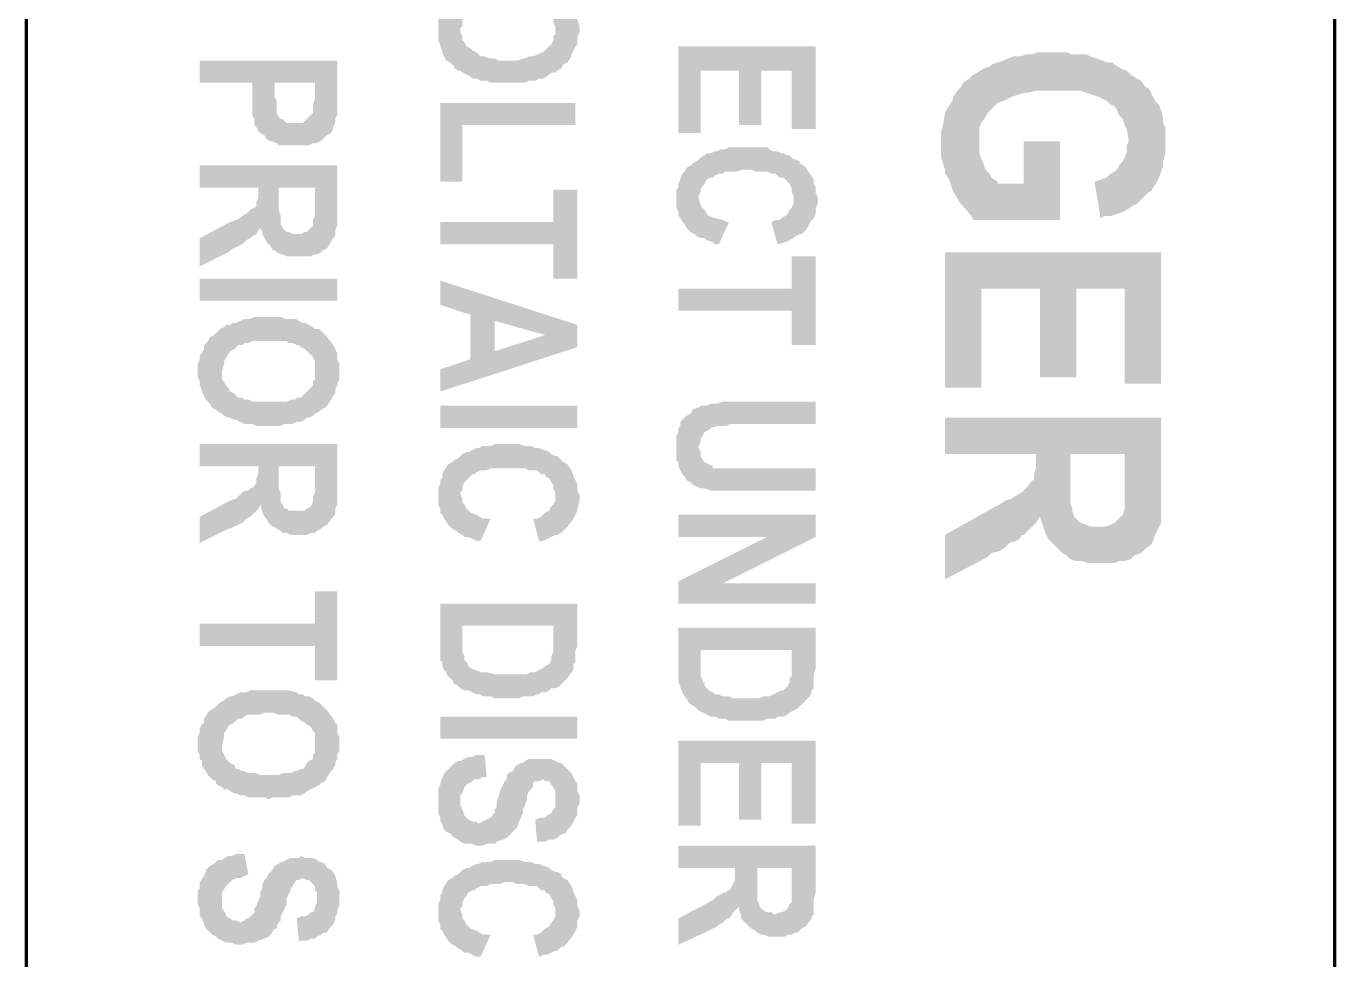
# Model space of a CAD drawing. Header units: inches. Extents: x -186 to 186, y -282 to 282.
# Drawn here: x -132.81 to -108.81, y 21.87 to 39 of the extents above; entities that cross this region are included whole.
import ezdxf

# ---------------------------------------------------------------- set-up
doc = ezdxf.new("R2010")
doc.units = ezdxf.units.IN
doc.header["$MEASUREMENT"] = 0
doc.layers.add('H', color=7, linetype='CONTINUOUS', lineweight=100)
doc.layers.add('P', color=250, linetype='CONTINUOUS', lineweight=100)

msp = doc.modelspace()

# ---------------------------------------------------------------- hatches: boundary and pattern name
at = {"layer": 'H', "linetype": 'Continuous'}
for points in [[(-122.667, 38.963), (-122.667, 39), (-122.704, 39.111), (-122.704, 39.148), (-122.704, 39.222), (-122.741, 39.296), (-122.778, 39.333), (-122.778, 39.407), (-122.815, 39.481), (-122.889, 39.556), (-122.963, 39.63), (-123, 39.667), (-123.074, 39.704), (-123.111, 39.741), (-123.185, 39.778), (-123.259, 39.815), (-123.296, 39.815), (-123.37, 39.852), (-123.407, 39.852), (-123.481, 39.889), (-123.556, 39.889), (-123.63, 39.926), (-123.667, 39.926), (-123.778, 39.926), (-123.815, 39.926), (-123.889, 39.963), (-124.074, 39.963), (-124.148, 39.926), (-124.222, 39.926), (-124.296, 39.926), (-124.37, 39.889), (-124.444, 39.889), (-124.519, 39.889), (-124.556, 39.852), (-124.63, 39.852), (-124.704, 39.815), (-124.778, 39.778), (-124.815, 39.778), (-124.852, 39.704), (-124.889, 39.667), (-124.963, 39.667), (-125, 39.63), (-125.037, 39.556), (-125.111, 39.519), (-125.111, 39.481), (-125.148, 39.407), (-125.185, 39.333), (-125.222, 39.296), (-125.222, 39.222), (-125.259, 39.148), (-125.259, 39.111), (-125.259, 38.815), (-125.259, 38.741), (-125.222, 38.667), (-125.222, 38.63), (-125.185, 38.556), (-125.185, 38.519), (-125.148, 38.444), (-125.111, 38.37), (-125.037, 38.333), (-125, 38.296), (-124.963, 38.259), (-124.963, 38.222), (-124.889, 38.185), (-124.852, 38.185), (-124.852, 38.963), (-124.815, 39), (-124.815, 39.074), (-124.815, 39.148), (-124.704, 39.259), (-124.667, 39.296), (-124.63, 39.333), (-124.593, 39.37), (-124.519, 39.407), (-124.481, 39.444), (-124.407, 39.444), (-124.37, 39.481), (-124.296, 39.481), (-124.222, 39.519), (-124.148, 39.519), (-124.037, 39.519), (-123.889, 39.519), (-123.815, 39.519), (-123.741, 39.519), (-123.667, 39.481), (-123.593, 39.481), (-123.519, 39.444), (-123.481, 39.444), (-123.407, 39.407), (-123.37, 39.37), (-123.333, 39.37), (-123.333, 39.333), (-123.259, 39.296), (-123.222, 39.259), (-123.185, 39.185), (-123.148, 39.148), (-123.148, 39.074), (-123.111, 39), (-123.111, 38.963), (-123.074, 38.185), (-123, 38.222), (-122.963, 38.296), (-122.889, 38.333), (-122.815, 38.444), (-122.815, 38.481), (-122.778, 38.556), (-122.741, 38.63), (-122.704, 38.667), (-122.704, 38.741), (-122.704, 38.815), (-122.667, 38.889)], [(-123.074, 38.185), (-123.111, 38.963), (-123.111, 38.852), (-123.148, 38.815), (-123.148, 38.741), (-123.185, 38.667), (-123.222, 38.63), (-123.259, 38.593), (-123.333, 38.519), (-123.37, 38.519), (-123.407, 38.481), (-123.444, 38.481), (-123.519, 38.444), (-123.593, 38.444), (-123.667, 38.407), (-123.704, 38.407), (-123.815, 38.37), (-123.889, 38.37), (-123.963, 38.37), (-124.037, 38.37), (-124.148, 38.37), (-124.222, 38.407), (-124.296, 38.407), (-124.333, 38.407), (-124.407, 38.444), (-124.481, 38.444), (-124.519, 38.481), (-124.556, 38.519), (-124.63, 38.556), (-124.667, 38.593), (-124.741, 38.63), (-124.778, 38.704), (-124.815, 38.741), (-124.815, 38.815), (-124.852, 38.889), (-124.852, 38.963), (-124.852, 38.185), (-124.815, 38.148), (-124.741, 38.111), (-124.667, 38.074), (-124.63, 38.037), (-124.556, 38.037), (-124.481, 38), (-124.444, 38), (-124.37, 38), (-124.296, 37.963), (-124.222, 37.963), (-124.037, 37.963), (-123.963, 37.963), (-123.889, 37.963), (-123.741, 37.963), (-123.667, 37.963), (-123.593, 38), (-123.519, 38), (-123.481, 38), (-123.407, 38.037), (-123.333, 38.037), (-123.222, 38.111), (-123.185, 38.148), (-123.111, 38.148)], [(-118.333, 37.111), (-118.333, 38.63), (-120.852, 38.63), (-120.852, 37.037), (-120.444, 37.037), (-120.444, 38.185), (-119.741, 38.185), (-119.741, 37.185), (-119.333, 37.185), (-119.333, 38.185), (-118.778, 38.185), (-118.778, 37.111)], [(-112.556, 38.111), (-112.63, 38.185), (-112.741, 38.222), (-112.852, 38.296), (-112.889, 38.333), (-113, 38.333), (-113.074, 38.37), (-113.185, 38.407), (-113.296, 38.444), (-113.37, 38.481), (-113.519, 38.481), (-113.63, 38.481), (-113.741, 38.519), (-114.259, 38.519), (-114.37, 38.481), (-114.481, 38.481), (-114.593, 38.444), (-114.704, 38.444), (-114.815, 38.407), (-114.889, 38.37), (-115, 38.333), (-115.111, 38.296), (-115.148, 38.259), (-115.259, 38.222), (-115.37, 38.148), (-115.333, 36.889), (-115.333, 37.037), (-115.333, 37.148), (-115.296, 37.222), (-115.222, 37.333), (-115.185, 37.407), (-115.111, 37.481), (-115.037, 37.556), (-115, 37.593), (-114.889, 37.63), (-114.815, 37.667), (-114.741, 37.704), (-114.63, 37.741), (-114.519, 37.778), (-114.444, 37.778), (-114.296, 37.815), (-114.185, 37.815), (-113.704, 37.815), (-113.481, 37.815), (-113.37, 37.778), (-113.259, 37.741), (-113.148, 37.704), (-113.074, 37.667), (-113, 37.63), (-112.926, 37.556), (-112.889, 37.556), (-112.815, 37.481), (-112.778, 37.37), (-112.704, 37.296), (-112.667, 37.185), (-112.63, 37.111), (-112.593, 36.889)], [(-127.111, 37.704), (-127.111, 38.37), (-129.63, 38.37), (-129.63, 37.963), (-128.667, 37.963), (-128.667, 37.444), (-128.667, 37.37), (-128.63, 37.296), (-128.63, 37.222), (-128.63, 37.185), (-128.593, 37.148), (-128.556, 37.074), (-128.519, 37.037), (-128.444, 37), (-128.407, 36.926), (-128.333, 36.889), (-128.296, 36.889), (-128.259, 37.963), (-127.519, 37.963), (-127.519, 37.741), (-127.519, 36.852), (-127.407, 36.889), (-127.333, 36.963), (-127.296, 37), (-127.222, 37.037), (-127.185, 37.111), (-127.185, 37.148), (-127.148, 37.222), (-127.148, 37.259), (-127.148, 37.296), (-127.111, 37.37), (-127.111, 37.593)], [(-127.519, 36.852), (-127.519, 37.741), (-127.519, 37.667), (-127.556, 37.556), (-127.556, 37.519), (-127.556, 37.444), (-127.556, 37.407), (-127.593, 37.37), (-127.63, 37.333), (-127.667, 37.296), (-127.704, 37.259), (-127.741, 37.222), (-127.815, 37.222), (-127.963, 37.222), (-128.037, 37.222), (-128.111, 37.296), (-128.148, 37.296), (-128.185, 37.333), (-128.222, 37.407), (-128.222, 37.444), (-128.222, 37.481), (-128.222, 37.556), (-128.222, 37.63), (-128.259, 37.704), (-128.259, 37.963), (-128.296, 36.889), (-128.222, 36.852), (-128.185, 36.815), (-128.111, 36.815), (-128.037, 36.815), (-127.704, 36.815), (-127.63, 36.815), (-127.556, 36.852)], [(-113.852, 35.444), (-113.852, 36.889), (-114.519, 36.889), (-114.519, 36.111), (-115, 36.111), (-115, 36.148), (-115.111, 36.222), (-115.148, 36.296), (-115.222, 36.37), (-115.259, 36.481), (-115.296, 36.556), (-115.333, 36.667), (-115.333, 36.778), (-115.333, 36.889), (-115.37, 38.148), (-115.444, 38.111), (-115.519, 38.037), (-115.63, 37.963), (-115.667, 37.889), (-115.741, 37.815), (-115.815, 37.704), (-115.815, 37.667), (-115.852, 37.593), (-115.926, 37.481), (-115.963, 37.407), (-116, 37.185), (-116.037, 37.074), (-116.037, 36.963), (-116.037, 36.704), (-116.037, 36.593), (-116, 36.481), (-115.963, 36.37), (-115.963, 36.296), (-115.889, 36.185), (-115.852, 36.074), (-115.815, 35.963), (-115.741, 35.852), (-115.704, 35.778), (-115.481, 35.519), (-115.444, 35.444)], [(-111.926, 36.889), (-111.926, 37), (-111.926, 37.148), (-111.963, 37.222), (-111.963, 37.333), (-112, 37.444), (-112.037, 37.556), (-112.111, 37.63), (-112.148, 37.704), (-112.185, 37.778), (-112.222, 37.852), (-112.296, 37.889), (-112.37, 38), (-112.444, 38.037), (-112.556, 38.111), (-112.593, 36.889), (-112.63, 36.815), (-112.63, 36.704), (-112.667, 36.593), (-112.704, 36.519), (-112.778, 36.444), (-112.778, 36.407), (-112.852, 36.333), (-112.926, 36.296), (-113, 36.222), (-113.111, 36.185), (-113.222, 36.148), (-113.111, 35.481), (-113.037, 35.519), (-112.926, 35.519), (-112.815, 35.556), (-112.704, 35.593), (-112.63, 35.63), (-112.519, 35.704), (-112.444, 35.741), (-112.37, 35.815), (-112.296, 35.889), (-112.222, 35.963), (-112.185, 35.963), (-112.148, 36.037), (-112.074, 36.148), (-112.037, 36.222), (-112, 36.333), (-111.963, 36.444), (-111.963, 36.519), (-111.926, 36.667), (-111.926, 36.778)], [(-122.741, 37.185), (-122.741, 37.593), (-125.222, 37.593), (-125.222, 36.148), (-124.815, 36.148), (-124.815, 37.185)], [(-118.704, 36.556), (-118.741, 36.556), (-118.815, 36.63), (-118.852, 36.63), (-118.926, 36.667), (-118.963, 36.667), (-119.037, 36.704), (-119.111, 36.704), (-119.185, 36.741), (-119.222, 36.778), (-119.296, 36.778), (-119.37, 36.778), (-119.481, 36.778), (-119.556, 36.778), (-119.704, 36.778), (-119.778, 36.778), (-119.852, 36.778), (-119.926, 36.778), (-120, 36.741), (-120.074, 36.741), (-120.148, 36.704), (-120.185, 36.704), (-120.259, 36.667), (-120.333, 36.667), (-120.37, 36.63), (-120.444, 36.593), (-120.481, 36.556), (-120.481, 35.852), (-120.481, 35.889), (-120.444, 35.963), (-120.444, 36), (-120.407, 36.074), (-120.37, 36.111), (-120.333, 36.185), (-120.259, 36.222), (-120.222, 36.222), (-120.185, 36.259), (-120.111, 36.296), (-120.037, 36.296), (-120, 36.333), (-119.926, 36.333), (-119.852, 36.333), (-119.778, 36.333), (-119.667, 36.37), (-119.519, 36.37), (-119.444, 36.333), (-119.333, 36.333), (-119.296, 36.333), (-119.222, 36.333), (-119.148, 36.296), (-119.074, 36.296), (-119.037, 36.259), (-119, 36.222), (-118.926, 36.222), (-118.889, 36.185), (-118.852, 36.148), (-118.815, 36.111), (-118.778, 36.037), (-118.778, 35.963), (-118.741, 35.889), (-118.741, 35.852)], [(-119.926, 35.407), (-119.963, 35.407), (-120.037, 35.444), (-120.185, 35.481), (-120.296, 35.519), (-120.333, 35.556), (-120.37, 35.63), (-120.407, 35.667), (-120.444, 35.704), (-120.481, 35.852), (-120.481, 36.556), (-120.519, 36.519), (-120.593, 36.481), (-120.63, 36.444), (-120.704, 36.407), (-120.741, 36.333), (-120.778, 36.296), (-120.815, 36.222), (-120.815, 36.185), (-120.852, 36.111), (-120.852, 36.037), (-120.889, 36), (-120.889, 35.926), (-120.889, 35.741), (-120.889, 35.667), (-120.852, 35.593), (-120.852, 35.519), (-120.815, 35.481), (-120.778, 35.407), (-120.741, 35.37), (-120.704, 35.296), (-120.667, 35.259), (-120.63, 35.222), (-120.556, 35.185), (-120.519, 35.148), (-120.444, 35.111), (-120.37, 35.111), (-120.333, 35.074), (-120.222, 35.037), (-120.185, 35), (-120.111, 35)], [(-118.296, 35.815), (-118.296, 35.852), (-118.333, 35.926), (-118.333, 36), (-118.333, 36.037), (-118.37, 36.111), (-118.37, 36.185), (-118.444, 36.296), (-118.519, 36.407), (-118.556, 36.444), (-118.63, 36.481), (-118.63, 36.519), (-118.704, 36.556), (-118.741, 35.852), (-118.741, 35.741), (-118.778, 35.667), (-118.815, 35.63), (-118.852, 35.556), (-118.889, 35.519), (-118.963, 35.481), (-119, 35.444), (-119.074, 35.444), (-119.148, 35.407), (-119.037, 35), (-118.889, 35.037), (-118.815, 35.074), (-118.741, 35.111), (-118.704, 35.148), (-118.63, 35.185), (-118.593, 35.185), (-118.556, 35.222), (-118.519, 35.259), (-118.407, 35.444), (-118.37, 35.481), (-118.333, 35.556), (-118.333, 35.63), (-118.333, 35.667), (-118.296, 35.741)], [(-127.111, 35.556), (-127.111, 36.444), (-129.63, 36.444), (-129.63, 36.037), (-128.556, 36.037), (-128.556, 35.963), (-128.556, 35.259), (-128.519, 35.296), (-128.481, 35.222), (-128.481, 35.185), (-128.444, 35.111), (-128.407, 35.037), (-128.37, 35), (-128.333, 34.963), (-128.296, 34.889), (-128.259, 34.889), (-128.222, 34.852), (-128.185, 36.037), (-127.519, 36.037), (-127.519, 34.815), (-127.481, 34.815), (-127.407, 34.852), (-127.37, 34.889), (-127.296, 34.926), (-127.185, 35.111), (-127.148, 35.148), (-127.148, 35.185), (-127.148, 35.259), (-127.111, 35.333), (-127.111, 35.481)], [(-127.519, 34.815), (-127.519, 35.704), (-127.519, 35.519), (-127.556, 35.444), (-127.556, 35.407), (-127.556, 35.37), (-127.556, 35.333), (-127.593, 35.296), (-127.667, 35.222), (-127.704, 35.222), (-127.778, 35.185), (-127.852, 35.185), (-127.926, 35.185), (-128, 35.222), (-128.037, 35.222), (-128.074, 35.259), (-128.111, 35.296), (-128.148, 35.37), (-128.148, 35.407), (-128.148, 35.519), (-128.185, 35.63), (-128.185, 36.037), (-128.222, 34.852), (-128.148, 34.815), (-128.111, 34.815), (-128.037, 34.778), (-127.963, 34.778), (-127.667, 34.778), (-127.593, 34.778)], [(-128.556, 35.259), (-128.556, 35.963), (-128.556, 35.852), (-128.593, 35.778), (-128.593, 35.741), (-128.593, 35.704), (-128.63, 35.667), (-128.704, 35.63), (-128.741, 35.593), (-128.778, 35.556), (-128.852, 35.519), (-128.889, 35.481), (-128.963, 35.444), (-129.074, 35.407), (-129.63, 35.111), (-129.63, 34.593), (-129.111, 34.852), (-129.074, 34.889), (-129, 34.926), (-128.926, 34.963), (-128.852, 35), (-128.815, 35.037), (-128.778, 35.074), (-128.704, 35.111), (-128.667, 35.148), (-128.593, 35.185)], [(-122.704, 34.37), (-122.704, 36), (-123.148, 36), (-123.148, 35.407), (-125.222, 35.407), (-125.222, 35), (-123.148, 35), (-123.148, 34.37)], [(-112, 32.444), (-112, 34.852), (-115.963, 34.852), (-115.963, 32.37), (-115.296, 32.37), (-115.296, 34.185), (-114.222, 34.185), (-114.222, 32.556), (-113.556, 32.556), (-113.556, 34.185), (-112.667, 34.185), (-112.667, 32.444)], [(-118.333, 33.148), (-118.333, 34.778), (-118.778, 34.778), (-118.778, 34.185), (-120.852, 34.185), (-120.852, 33.778), (-118.778, 33.778), (-118.778, 33.148)], [(-129.63, 33.963), (-127.111, 33.963), (-127.111, 34.37), (-129.63, 34.37)], [(-122.704, 33.111), (-122.704, 33.519), (-125.222, 34.333), (-125.222, 33.889), (-124.667, 33.704), (-124.667, 32.889), (-124.222, 33.593), (-123.296, 33.333)], [(-127.074, 32.667), (-127.074, 32.741), (-127.074, 32.815), (-127.111, 32.889), (-127.111, 32.963), (-127.111, 33), (-127.148, 33.074), (-127.185, 33.148), (-127.296, 33.296), (-127.333, 33.333), (-127.37, 33.37), (-127.444, 33.444), (-127.519, 33.444), (-127.556, 33.481), (-127.63, 33.519), (-127.704, 33.556), (-127.741, 33.556), (-127.815, 33.593), (-127.852, 33.63), (-127.926, 33.63), (-128, 33.63), (-128.074, 33.63), (-128.148, 33.667), (-128.222, 33.667), (-128.296, 33.667), (-128.481, 33.667), (-128.556, 33.667), (-128.63, 33.667), (-128.704, 33.63), (-128.778, 33.63), (-128.815, 33.63), (-128.889, 33.593), (-128.963, 33.556), (-129.037, 33.556), (-129.074, 33.519), (-129.148, 33.519), (-129.185, 33.481), (-129.259, 33.444), (-129.296, 33.407), (-129.333, 33.37), (-129.37, 33.333), (-129.444, 33.296), (-129.481, 33.222), (-129.519, 33.185), (-129.556, 33.148), (-129.556, 33.074), (-129.593, 33), (-129.63, 32.963), (-129.63, 32.889), (-129.667, 32.815), (-129.667, 32.556), (-129.63, 32.481), (-129.63, 32.407), (-129.593, 32.333), (-129.593, 32.296), (-129.556, 32.222), (-129.519, 32.148), (-129.481, 32.111), (-129.444, 32.074), (-129.407, 32), (-129.333, 31.963), (-129.296, 31.926), (-129.222, 31.889), (-129.222, 32.667), (-129.185, 32.815), (-129.185, 32.852), (-129.074, 33.037), (-129, 33.074), (-128.963, 33.111), (-128.926, 33.148), (-128.852, 33.148), (-128.815, 33.185), (-128.741, 33.185), (-128.667, 33.222), (-128.593, 33.222), (-128.519, 33.222), (-128.444, 33.222), (-128.296, 33.222), (-128.185, 33.222), (-128.111, 33.222), (-128.037, 33.222), (-128, 33.185), (-127.926, 33.185), (-127.852, 33.148), (-127.815, 33.148), (-127.778, 33.111), (-127.704, 33.074), (-127.667, 33.037), (-127.593, 32.963), (-127.556, 32.926), (-127.519, 32.852), (-127.519, 32.815), (-127.519, 32.741), (-127.519, 32.667), (-127.444, 31.926), (-127.407, 31.963), (-127.333, 32), (-127.296, 32.037), (-127.222, 32.148), (-127.185, 32.222), (-127.148, 32.259), (-127.148, 32.333), (-127.111, 32.407), (-127.111, 32.444), (-127.074, 32.519), (-127.074, 32.593)], [(-122.704, 33.111), (-123.296, 33.333), (-124.222, 33.037), (-124.222, 33.593), (-124.667, 32.889), (-125.222, 32.704), (-125.222, 32.296)], [(-127.444, 31.926), (-127.519, 32.667), (-127.519, 32.593), (-127.519, 32.519), (-127.556, 32.481), (-127.556, 32.407), (-127.63, 32.333), (-127.667, 32.296), (-127.704, 32.259), (-127.741, 32.222), (-127.778, 32.185), (-127.852, 32.185), (-127.889, 32.148), (-127.963, 32.148), (-128.037, 32.111), (-128.111, 32.111), (-128.185, 32.111), (-128.259, 32.111), (-128.333, 32.111), (-128.444, 32.111), (-128.519, 32.111), (-128.593, 32.111), (-128.667, 32.111), (-128.741, 32.148), (-128.815, 32.148), (-128.852, 32.185), (-128.926, 32.185), (-128.963, 32.222), (-129, 32.259), (-129.074, 32.296), (-129.111, 32.37), (-129.148, 32.407), (-129.185, 32.481), (-129.222, 32.519), (-129.222, 32.593), (-129.222, 32.667), (-129.222, 31.889), (-129.185, 31.852), (-129.111, 31.815), (-129.074, 31.815), (-129, 31.778), (-128.963, 31.778), (-128.889, 31.741), (-128.815, 31.704), (-128.741, 31.704), (-128.667, 31.704), (-128.593, 31.667), (-128.444, 31.667), (-128.37, 31.667), (-128.296, 31.667), (-128.148, 31.667), (-128.074, 31.704), (-128, 31.704), (-127.926, 31.704), (-127.852, 31.741), (-127.778, 31.741), (-127.704, 31.778), (-127.667, 31.815), (-127.63, 31.815), (-127.556, 31.852), (-127.519, 31.889)], [(-125.222, 31.63), (-122.704, 31.63), (-122.704, 32.037), (-125.222, 32.037)], [(-118.333, 30.481), (-118.333, 30.889), (-120, 30.889), (-120.074, 30.889), (-120.148, 30.889), (-120.185, 30.889), (-120.222, 30.889), (-120.222, 30.926), (-120.296, 30.963), (-120.37, 31), (-120.407, 31.037), (-120.444, 31.111), (-120.444, 31.185), (-120.481, 31.259), (-120.481, 32), (-120.519, 32), (-120.593, 31.963), (-120.63, 31.889), (-120.704, 31.852), (-120.741, 31.815), (-120.778, 31.778), (-120.815, 31.741), (-120.815, 31.667), (-120.852, 31.63), (-120.852, 31.556), (-120.889, 31.481), (-120.889, 31.407), (-120.889, 31.148), (-120.889, 31.037), (-120.852, 31), (-120.852, 30.926), (-120.815, 30.852), (-120.778, 30.778), (-120.741, 30.741), (-120.704, 30.667), (-120.63, 30.63), (-120.593, 30.593), (-120.519, 30.556), (-120.444, 30.519), (-120.37, 30.519), (-120.259, 30.481), (-120.222, 30.481), (-120.148, 30.481), (-120, 30.481), (-119.926, 30.481), (-119.667, 30.481)], [(-118.333, 31.704), (-118.333, 32.111), (-119.815, 32.111), (-119.889, 32.111), (-120.037, 32.111), (-120.148, 32.074), (-120.185, 32.074), (-120.259, 32.074), (-120.333, 32.037), (-120.37, 32.037), (-120.407, 32.037), (-120.444, 32.037), (-120.481, 32), (-120.481, 31.259), (-120.481, 31.296), (-120.444, 31.37), (-120.444, 31.444), (-120.407, 31.481), (-120.37, 31.556), (-120.296, 31.593), (-120.259, 31.63), (-120.111, 31.667), (-119.963, 31.667), (-119.889, 31.704), (-119.704, 31.704)], [(-112, 30.444), (-112, 31.815), (-115.963, 31.815), (-115.963, 31.148), (-114.296, 31.148), (-114.296, 31), (-114.296, 29.889), (-114.222, 30), (-114.148, 29.778), (-114.111, 29.667), (-114.074, 29.593), (-114, 29.519), (-113.926, 29.444), (-113.852, 29.37), (-113.815, 29.333), (-113.741, 29.296), (-113.667, 31.148), (-112.667, 31.148), (-112.667, 29.185), (-112.556, 29.222), (-112.481, 29.296), (-112.37, 29.333), (-112.296, 29.407), (-112.185, 29.481), (-112.148, 29.556), (-112.111, 29.667), (-112.037, 29.815), (-112, 29.889), (-112, 30), (-112, 30.148), (-112, 30.296)], [(-127.111, 30.481), (-127.111, 31.333), (-129.63, 31.333), (-129.63, 30.926), (-128.556, 30.926), (-128.556, 30.852), (-128.556, 30.148), (-128.519, 30.222), (-128.481, 30.074), (-128.444, 30), (-128.407, 29.963), (-128.37, 29.889), (-128.333, 29.852), (-128.296, 29.815), (-128.259, 29.815), (-128.222, 29.778), (-128.185, 30.926), (-127.519, 30.926), (-127.519, 29.704), (-127.481, 29.741), (-127.407, 29.778), (-127.37, 29.815), (-127.296, 29.852), (-127.185, 30), (-127.148, 30.037), (-127.148, 30.111), (-127.148, 30.148), (-127.111, 30.222), (-127.111, 30.37)], [(-123.074, 31.111), (-123.111, 31.111), (-123.185, 31.148), (-123.222, 31.185), (-123.296, 31.222), (-123.333, 31.222), (-123.407, 31.259), (-123.481, 31.259), (-123.556, 31.296), (-123.63, 31.296), (-123.667, 31.296), (-123.778, 31.333), (-123.852, 31.333), (-123.926, 31.333), (-124.074, 31.333), (-124.148, 31.333), (-124.222, 31.333), (-124.296, 31.296), (-124.37, 31.296), (-124.444, 31.296), (-124.519, 31.259), (-124.556, 31.259), (-124.63, 31.222), (-124.704, 31.185), (-124.741, 31.185), (-124.815, 31.148), (-124.852, 31.111), (-124.852, 30.407), (-124.852, 30.444), (-124.815, 30.481), (-124.815, 30.556), (-124.778, 30.63), (-124.741, 30.667), (-124.704, 30.704), (-124.63, 30.778), (-124.593, 30.778), (-124.556, 30.815), (-124.481, 30.852), (-124.444, 30.852), (-124.37, 30.852), (-124.296, 30.889), (-124.222, 30.889), (-124.148, 30.889), (-124.037, 30.889), (-123.889, 30.889), (-123.815, 30.889), (-123.704, 30.889), (-123.667, 30.889), (-123.593, 30.852), (-123.519, 30.852), (-123.444, 30.852), (-123.407, 30.815), (-123.37, 30.778), (-123.296, 30.778), (-123.296, 30.741), (-123.222, 30.704), (-123.185, 30.63), (-123.148, 30.593), (-123.148, 30.519), (-123.111, 30.444), (-123.111, 30.37)], [(-124.296, 29.963), (-124.333, 29.963), (-124.444, 29.963), (-124.556, 30.037), (-124.667, 30.074), (-124.704, 30.111), (-124.741, 30.148), (-124.778, 30.222), (-124.815, 30.259), (-124.815, 30.333), (-124.852, 30.407), (-124.852, 31.111), (-124.889, 31.074), (-124.963, 31.037), (-125, 31), (-125.074, 30.963), (-125.148, 30.852), (-125.185, 30.778), (-125.185, 30.704), (-125.222, 30.667), (-125.222, 30.593), (-125.259, 30.519), (-125.259, 30.481), (-125.259, 30.296), (-125.259, 30.222), (-125.222, 30.148), (-125.222, 30.074), (-125.185, 30.037), (-125.148, 29.963), (-125.074, 29.852), (-125.037, 29.815), (-125, 29.778), (-124.926, 29.741), (-124.889, 29.704), (-124.815, 29.667), (-124.778, 29.63), (-124.704, 29.63), (-124.63, 29.593), (-124.556, 29.556), (-124.481, 29.556)], [(-122.667, 30.37), (-122.667, 30.407), (-122.704, 30.481), (-122.704, 30.519), (-122.704, 30.593), (-122.741, 30.667), (-122.778, 30.741), (-122.815, 30.852), (-122.889, 30.963), (-122.963, 31), (-123, 31.037), (-123.074, 31.111), (-123.111, 30.37), (-123.111, 30.296), (-123.148, 30.222), (-123.185, 30.185), (-123.222, 30.111), (-123.296, 30.074), (-123.333, 30.037), (-123.37, 30), (-123.444, 29.963), (-123.519, 29.963), (-123.407, 29.556), (-123.333, 29.556), (-123.259, 29.593), (-123.185, 29.63), (-123.111, 29.667), (-123.074, 29.667), (-123, 29.704), (-122.963, 29.741), (-122.926, 29.778), (-122.889, 29.815), (-122.778, 29.963), (-122.741, 30.037), (-122.704, 30.111), (-122.704, 30.148), (-122.667, 30.296)], [(-114.296, 29.889), (-114.296, 31), (-114.296, 30.889), (-114.333, 30.778), (-114.333, 30.667), (-114.37, 30.667), (-114.444, 30.556), (-114.519, 30.481), (-114.556, 30.444), (-114.63, 30.407), (-114.741, 30.333), (-114.852, 30.296), (-114.963, 30.222), (-115.111, 30.148), (-115.963, 29.667), (-115.963, 28.852), (-115.185, 29.259), (-115.111, 29.333), (-114.963, 29.37), (-114.852, 29.444), (-114.778, 29.519), (-114.667, 29.556), (-114.593, 29.593), (-114.556, 29.667), (-114.519, 29.667), (-114.444, 29.741), (-114.37, 29.815)], [(-112.667, 29.185), (-112.667, 30.63), (-112.667, 30.481), (-112.667, 30.333), (-112.667, 30.222), (-112.667, 30.148), (-112.704, 30.037), (-112.778, 29.963), (-112.852, 29.889), (-112.926, 29.852), (-113.037, 29.815), (-113.148, 29.815), (-113.296, 29.815), (-113.37, 29.852), (-113.481, 29.889), (-113.519, 29.926), (-113.593, 30), (-113.63, 30.111), (-113.63, 30.148), (-113.667, 30.259), (-113.667, 30.37), (-113.667, 31.148), (-113.741, 29.296), (-113.667, 29.222), (-113.556, 29.185), (-113.444, 29.185), (-113.333, 29.148), (-113.222, 29.148), (-113.111, 29.148), (-113, 29.148), (-112.852, 29.148), (-112.778, 29.185)], [(-128.556, 30.148), (-128.556, 30.852), (-128.556, 30.778), (-128.593, 30.704), (-128.593, 30.63), (-128.63, 30.556), (-128.704, 30.519), (-128.741, 30.481), (-128.778, 30.481), (-128.852, 30.444), (-128.889, 30.407), (-128.963, 30.333), (-129.074, 30.296), (-129.63, 30), (-129.63, 29.519), (-129.111, 29.778), (-129.074, 29.778), (-129, 29.815), (-128.852, 29.889), (-128.815, 29.926), (-128.778, 29.963), (-128.704, 30), (-128.667, 30.037), (-128.593, 30.111)], [(-127.519, 29.704), (-127.519, 30.63), (-127.519, 30.444), (-127.556, 30.37), (-127.556, 30.296), (-127.556, 30.259), (-127.593, 30.185), (-127.667, 30.148), (-127.704, 30.111), (-127.778, 30.111), (-127.852, 30.111), (-127.926, 30.111), (-128, 30.111), (-128.037, 30.148), (-128.074, 30.148), (-128.111, 30.222), (-128.148, 30.259), (-128.148, 30.296), (-128.148, 30.333), (-128.148, 30.444), (-128.185, 30.519), (-128.185, 30.926), (-128.222, 29.778), (-128.148, 29.741), (-128.111, 29.704), (-128.037, 29.704), (-127.963, 29.667), (-127.667, 29.667), (-127.593, 29.704)], [(-118.333, 29.63), (-118.333, 30.037), (-120.852, 30.037), (-120.852, 29.63), (-119.222, 29.63)], [(-118.333, 29.63), (-119.222, 29.63), (-120.852, 28.815), (-120.037, 28.778)], [(-118.333, 28.407), (-118.333, 28.778), (-120.037, 28.778), (-120.852, 28.815), (-120.852, 28.407)], [(-127.111, 27), (-127.111, 28.63), (-127.519, 28.63), (-127.519, 28.037), (-129.63, 28.037), (-129.63, 27.63), (-127.519, 27.63), (-127.519, 27)], [(-122.704, 27.63), (-122.704, 28.407), (-125.222, 28.407), (-125.222, 27.519), (-125.222, 27.444), (-125.222, 27.37), (-125.185, 27.333), (-125.185, 27.259), (-125.148, 27.185), (-125.111, 27.148), (-125.111, 27.111), (-125.037, 27.037), (-125, 27), (-124.963, 26.926), (-124.926, 26.926), (-124.889, 26.889), (-124.852, 26.852), (-124.815, 28), (-123.148, 28), (-123.148, 27.778), (-123.111, 26.852), (-123.037, 26.889), (-123, 26.926), (-122.889, 27.037), (-122.815, 27.148), (-122.778, 27.185), (-122.778, 27.222), (-122.778, 27.296), (-122.741, 27.333), (-122.741, 27.407), (-122.741, 27.481), (-122.741, 27.556)], [(-123.111, 26.852), (-123.148, 27.778), (-123.148, 27.63), (-123.148, 27.556), (-123.148, 27.519), (-123.185, 27.444), (-123.185, 27.37), (-123.222, 27.296), (-123.296, 27.259), (-123.333, 27.222), (-123.407, 27.185), (-123.481, 27.148), (-123.556, 27.148), (-123.63, 27.111), (-123.667, 27.111), (-123.741, 27.111), (-124.222, 27.111), (-124.37, 27.148), (-124.407, 27.148), (-124.481, 27.148), (-124.556, 27.185), (-124.593, 27.185), (-124.667, 27.222), (-124.704, 27.259), (-124.741, 27.333), (-124.778, 27.37), (-124.778, 27.444), (-124.815, 27.519), (-124.815, 28), (-124.852, 26.852), (-124.778, 26.815), (-124.704, 26.815), (-124.63, 26.778), (-124.556, 26.741), (-124.481, 26.741), (-124.444, 26.704), (-124.37, 26.704), (-124.296, 26.704), (-124.222, 26.667), (-123.778, 26.667), (-123.704, 26.704), (-123.667, 26.704), (-123.593, 26.704), (-123.519, 26.704), (-123.444, 26.741), (-123.407, 26.741), (-123.37, 26.778), (-123.296, 26.778), (-123.222, 26.815), (-123.185, 26.852)], [(-118.333, 27.222), (-118.333, 27.963), (-120.852, 27.963), (-120.852, 27.111), (-120.852, 27.037), (-120.852, 26.963), (-120.815, 26.889), (-120.815, 26.852), (-120.778, 26.778), (-120.741, 26.704), (-120.704, 26.667), (-120.667, 26.593), (-120.63, 26.556), (-120.556, 26.519), (-120.519, 26.481), (-120.481, 26.444), (-120.444, 27.556), (-118.778, 27.556), (-118.778, 27.37), (-118.741, 26.444), (-118.667, 26.481), (-118.63, 26.519), (-118.519, 26.63), (-118.444, 26.704), (-118.407, 26.778), (-118.407, 26.815), (-118.37, 26.852), (-118.37, 26.889), (-118.37, 26.963), (-118.37, 27.037), (-118.37, 27.111)], [(-118.741, 26.444), (-118.778, 27.37), (-118.778, 27.185), (-118.778, 27.148), (-118.778, 27.074), (-118.815, 27.037), (-118.815, 27), (-118.815, 26.963), (-118.852, 26.889), (-118.926, 26.815), (-118.963, 26.815), (-119.037, 26.778), (-119.111, 26.741), (-119.185, 26.704), (-119.222, 26.704), (-119.296, 26.704), (-119.37, 26.667), (-119.852, 26.667), (-119.926, 26.704), (-120, 26.704), (-120.037, 26.704), (-120.111, 26.741), (-120.185, 26.741), (-120.222, 26.778), (-120.296, 26.815), (-120.333, 26.852), (-120.37, 26.889), (-120.37, 26.963), (-120.407, 26.963), (-120.407, 27), (-120.444, 27.074), (-120.444, 27.556), (-120.481, 26.444), (-120.407, 26.407), (-120.333, 26.37), (-120.259, 26.333), (-120.185, 26.333), (-120.111, 26.296), (-120.037, 26.296), (-120, 26.296), (-119.926, 26.259), (-119.852, 26.259), (-119.407, 26.259), (-119.333, 26.259), (-119.296, 26.259), (-119.222, 26.296), (-119.148, 26.296), (-119.074, 26.296), (-119.037, 26.333), (-119, 26.333), (-118.926, 26.333), (-118.852, 26.37), (-118.815, 26.407)], [(-127.074, 25.815), (-127.074, 25.889), (-127.074, 25.963), (-127.111, 26.037), (-127.111, 26.111), (-127.111, 26.185), (-127.148, 26.222), (-127.185, 26.296), (-127.296, 26.444), (-127.333, 26.481), (-127.37, 26.519), (-127.444, 26.593), (-127.519, 26.63), (-127.556, 26.667), (-127.63, 26.704), (-127.704, 26.704), (-127.741, 26.741), (-127.815, 26.741), (-127.852, 26.778), (-128, 26.815), (-128.074, 26.815), (-128.148, 26.815), (-128.222, 26.815), (-128.296, 26.815), (-128.481, 26.815), (-128.556, 26.815), (-128.63, 26.815), (-128.704, 26.815), (-128.778, 26.778), (-128.815, 26.778), (-128.889, 26.778), (-128.963, 26.741), (-129.037, 26.704), (-129.074, 26.704), (-129.148, 26.667), (-129.185, 26.63), (-129.259, 26.593), (-129.296, 26.556), (-129.333, 26.519), (-129.37, 26.481), (-129.444, 26.444), (-129.481, 26.407), (-129.519, 26.333), (-129.556, 26.296), (-129.556, 26.222), (-129.593, 26.185), (-129.63, 26.111), (-129.63, 26.037), (-129.667, 25.963), (-129.667, 25.704), (-129.63, 25.63), (-129.63, 25.556), (-129.593, 25.519), (-129.593, 25.444), (-129.556, 25.37), (-129.519, 25.333), (-129.481, 25.259), (-129.444, 25.222), (-129.407, 25.185), (-129.333, 25.148), (-129.333, 25.111), (-129.296, 25.074), (-129.222, 25.037), (-129.222, 25.815), (-129.185, 25.963), (-129.185, 26.037), (-129.148, 26.074), (-129.111, 26.148), (-129.074, 26.185), (-129, 26.222), (-128.963, 26.259), (-128.926, 26.296), (-128.852, 26.296), (-128.815, 26.333), (-128.741, 26.37), (-128.667, 26.37), (-128.593, 26.37), (-128.519, 26.37), (-128.444, 26.407), (-128.296, 26.407), (-128.185, 26.37), (-128.111, 26.37), (-128.037, 26.37), (-128, 26.37), (-127.926, 26.333), (-127.852, 26.333), (-127.815, 26.296), (-127.778, 26.259), (-127.704, 26.222), (-127.667, 26.185), (-127.593, 26.148), (-127.556, 26.074), (-127.519, 26.037), (-127.519, 25.963), (-127.519, 25.889), (-127.519, 25.815), (-127.444, 25.074), (-127.407, 25.111), (-127.333, 25.148), (-127.296, 25.222), (-127.222, 25.333), (-127.185, 25.37), (-127.148, 25.444), (-127.148, 25.481), (-127.111, 25.556), (-127.111, 25.63), (-127.074, 25.704), (-127.074, 25.778)], [(-125.222, 25.926), (-122.704, 25.926), (-122.704, 26.333), (-125.222, 26.333)], [(-127.444, 25.074), (-127.519, 25.815), (-127.519, 25.741), (-127.519, 25.667), (-127.556, 25.63), (-127.556, 25.556), (-127.63, 25.519), (-127.667, 25.481), (-127.704, 25.407), (-127.741, 25.37), (-127.778, 25.37), (-127.852, 25.333), (-127.889, 25.333), (-127.963, 25.296), (-128.037, 25.296), (-128.111, 25.296), (-128.185, 25.259), (-128.259, 25.259), (-128.333, 25.259), (-128.444, 25.259), (-128.519, 25.259), (-128.593, 25.296), (-128.667, 25.296), (-128.741, 25.296), (-128.815, 25.333), (-128.852, 25.333), (-128.926, 25.37), (-128.963, 25.37), (-129, 25.444), (-129.074, 25.481), (-129.111, 25.519), (-129.148, 25.556), (-129.185, 25.63), (-129.222, 25.704), (-129.222, 25.778), (-129.222, 25.815), (-129.222, 25.037), (-129.185, 25), (-129.111, 25), (-129.074, 24.963), (-129, 24.926), (-128.963, 24.926), (-128.889, 24.889), (-128.815, 24.889), (-128.741, 24.852), (-128.667, 24.852), (-128.593, 24.852), (-128.444, 24.852), (-128.37, 24.815), (-128.296, 24.852), (-128.148, 24.852), (-128.074, 24.852), (-128, 24.852), (-127.926, 24.889), (-127.852, 24.889), (-127.778, 24.889), (-127.704, 24.926), (-127.667, 24.963), (-127.519, 25.037)], [(-118.333, 24.37), (-118.333, 25.889), (-120.852, 25.889), (-120.852, 24.333), (-120.444, 24.333), (-120.444, 25.481), (-119.741, 25.481), (-119.741, 24.444), (-119.333, 24.444), (-119.333, 25.481), (-118.778, 25.481), (-118.778, 24.37)], [(-122.667, 24.815), (-122.667, 24.889), (-122.704, 24.963), (-122.704, 25.037), (-122.704, 25.111), (-122.741, 25.148), (-122.778, 25.222), (-122.815, 25.296), (-122.852, 25.333), (-122.889, 25.37), (-122.963, 25.444), (-123, 25.481), (-123.037, 25.481), (-123.111, 25.519), (-123.185, 25.556), (-123.222, 25.556), (-123.296, 25.556), (-123.37, 25.556), (-123.444, 25.556), (-123.519, 25.556), (-123.593, 25.556), (-123.667, 25.519), (-123.704, 25.481), (-123.741, 25.481), (-123.815, 25.444), (-123.852, 25.407), (-123.889, 25.333), (-123.963, 25.296), (-124, 25.259), (-124, 25.185), (-124.037, 25.148), (-124.111, 25), (-124.148, 24.889), (-124.148, 24.852), (-124.185, 24.778), (-124.185, 24.667), (-124.222, 24.63), (-124.222, 24.556), (-124.259, 24.556), (-124.259, 24.519), (-124.296, 24.481), (-124.37, 24.444), (-124.444, 24.407), (-124.519, 24.37), (-124.556, 24.407), (-124.63, 24.407), (-124.704, 24.444), (-124.741, 24.481), (-124.778, 24.519), (-124.815, 24.63), (-124.852, 24.704), (-124.852, 24.778), (-124.889, 25.519), (-124.963, 25.481), (-125, 25.444), (-125.037, 25.407), (-125.074, 25.37), (-125.111, 25.333), (-125.148, 25.296), (-125.222, 25.111), (-125.222, 25.074), (-125.259, 25), (-125.259, 24.963), (-125.259, 24.704), (-125.259, 24.63), (-125.259, 24.556), (-125.222, 24.481), (-125.222, 24.444), (-125.148, 24.259), (-125.111, 24.222), (-125.037, 24.185), (-125, 24.148), (-124.963, 24.111), (-124.889, 24.074), (-124.852, 24.037), (-124.778, 24), (-124.704, 24), (-124.63, 24), (-124.556, 23.963), (-124.444, 23.963), (-124.37, 24), (-124.296, 24), (-124.222, 24), (-124.185, 24.037), (-124.074, 24.074), (-124, 24.111), (-123.963, 24.148), (-123.889, 24.222), (-123.852, 24.259), (-123.815, 24.296), (-123.778, 24.407), (-123.704, 24.556), (-123.704, 24.63), (-123.667, 24.704), (-123.63, 24.815), (-123.63, 24.889), (-123.593, 24.963), (-123.556, 25), (-123.519, 25.037), (-123.519, 25.111), (-123.481, 25.148), (-123.407, 25.148), (-123.333, 25.185), (-123.296, 25.148), (-123.222, 25.148), (-123.185, 25.074), (-123.148, 25.037), (-123.111, 24.963), (-123.111, 24.889), (-123.111, 24.815), (-123.074, 24.111), (-123.037, 24.148), (-122.963, 24.185), (-122.926, 24.185), (-122.889, 24.259), (-122.852, 24.296), (-122.815, 24.333), (-122.778, 24.407), (-122.741, 24.481), (-122.704, 24.519), (-122.704, 24.593), (-122.704, 24.667), (-122.667, 24.741)], [(-124.37, 25.222), (-124.407, 25.63), (-124.444, 25.63), (-124.481, 25.63), (-124.556, 25.63), (-124.63, 25.593), (-124.704, 25.593), (-124.778, 25.556), (-124.852, 25.519), (-124.889, 25.519), (-124.852, 24.778), (-124.852, 24.889), (-124.815, 24.926), (-124.778, 25.037), (-124.741, 25.074), (-124.704, 25.111), (-124.63, 25.148), (-124.593, 25.185), (-124.519, 25.185), (-124.444, 25.222)], [(-123.074, 24.111), (-123.111, 24.815), (-123.111, 24.741), (-123.111, 24.667), (-123.148, 24.63), (-123.185, 24.556), (-123.259, 24.519), (-123.296, 24.481), (-123.37, 24.481), (-123.481, 24.444), (-123.444, 24.037), (-123.37, 24.037), (-123.296, 24.037), (-123.222, 24.074), (-123.148, 24.074)], [(-127.074, 23), (-127.074, 23.074), (-127.074, 23.148), (-127.111, 23.222), (-127.111, 23.296), (-127.148, 23.407), (-127.185, 23.481), (-127.222, 23.519), (-127.296, 23.556), (-127.333, 23.63), (-127.407, 23.667), (-127.444, 23.667), (-127.481, 23.704), (-127.556, 23.741), (-127.63, 23.741), (-127.704, 23.741), (-127.778, 23.778), (-127.815, 23.741), (-127.889, 23.741), (-127.963, 23.741), (-128.037, 23.704), (-128.111, 23.667), (-128.148, 23.667), (-128.185, 23.63), (-128.259, 23.593), (-128.296, 23.519), (-128.333, 23.481), (-128.37, 23.444), (-128.407, 23.37), (-128.444, 23.333), (-128.481, 23.259), (-128.481, 23.185), (-128.519, 23.111), (-128.519, 23.037), (-128.556, 22.963), (-128.593, 22.852), (-128.63, 22.815), (-128.63, 22.778), (-128.63, 22.741), (-128.667, 22.704), (-128.704, 22.667), (-128.741, 22.63), (-128.778, 22.63), (-128.815, 22.593), (-128.889, 22.556), (-128.963, 22.593), (-129.037, 22.593), (-129.074, 22.63), (-129.148, 22.667), (-129.148, 22.704), (-129.222, 22.815), (-129.222, 22.889), (-129.222, 22.963), (-129.296, 23.704), (-129.333, 23.667), (-129.37, 23.63), (-129.444, 23.593), (-129.481, 23.556), (-129.519, 23.519), (-129.519, 23.481), (-129.556, 23.407), (-129.63, 23.296), (-129.63, 23.259), (-129.63, 23.185), (-129.667, 23.148), (-129.667, 22.889), (-129.63, 22.815), (-129.63, 22.741), (-129.63, 22.667), (-129.593, 22.63), (-129.519, 22.444), (-129.481, 22.407), (-129.444, 22.37), (-129.407, 22.333), (-129.333, 22.296), (-129.296, 22.259), (-129.222, 22.222), (-129.148, 22.185), (-129.111, 22.185), (-129.037, 22.185), (-128.963, 22.148), (-128.852, 22.148), (-128.778, 22.185), (-128.704, 22.185), (-128.63, 22.185), (-128.556, 22.222), (-128.444, 22.259), (-128.37, 22.296), (-128.333, 22.333), (-128.259, 22.444), (-128.222, 22.444), (-128.222, 22.481), (-128.185, 22.556), (-128.148, 22.593), (-128.148, 22.667), (-128.111, 22.741), (-128.037, 22.889), (-128.037, 23), (-128, 23.074), (-127.963, 23.148), (-127.963, 23.185), (-127.926, 23.222), (-127.889, 23.296), (-127.852, 23.333), (-127.815, 23.333), (-127.741, 23.37), (-127.667, 23.333), (-127.63, 23.333), (-127.556, 23.259), (-127.519, 23.222), (-127.519, 23.148), (-127.481, 23.111), (-127.481, 23), (-127.481, 22.296), (-127.407, 22.333), (-127.37, 22.37), (-127.296, 22.37), (-127.259, 22.444), (-127.222, 22.481), (-127.185, 22.519), (-127.148, 22.593), (-127.148, 22.667), (-127.111, 22.704), (-127.111, 22.778), (-127.074, 22.852), (-127.074, 22.926)], [(-128.741, 23.444), (-128.815, 23.815), (-128.889, 23.815), (-128.963, 23.815), (-129.037, 23.778), (-129.111, 23.778), (-129.222, 23.704), (-129.296, 23.704), (-129.222, 22.963), (-129.222, 23.074), (-129.222, 23.111), (-129.148, 23.222), (-129.111, 23.259), (-129.074, 23.296), (-129.037, 23.333), (-128.963, 23.37), (-128.889, 23.37), (-128.815, 23.407)], [(-118.333, 23.111), (-118.333, 23.963), (-120.852, 23.963), (-120.852, 23.556), (-119.815, 23.556), (-119.815, 23.481), (-119.815, 22.778), (-119.741, 22.852), (-119.741, 22.778), (-119.704, 22.704), (-119.704, 22.63), (-119.556, 22.481), (-119.519, 22.444), (-119.444, 22.407), (-119.407, 23.556), (-118.778, 23.556), (-118.778, 22.333), (-118.704, 22.37), (-118.667, 22.37), (-118.593, 22.444), (-118.519, 22.481), (-118.407, 22.63), (-118.407, 22.667), (-118.37, 22.704), (-118.37, 22.778), (-118.37, 22.852), (-118.37, 23)], [(-123.074, 23.481), (-123.111, 23.481), (-123.185, 23.519), (-123.222, 23.556), (-123.296, 23.593), (-123.333, 23.593), (-123.407, 23.63), (-123.481, 23.63), (-123.556, 23.667), (-123.63, 23.667), (-123.667, 23.667), (-123.778, 23.704), (-123.852, 23.704), (-123.926, 23.704), (-124.074, 23.704), (-124.148, 23.704), (-124.222, 23.704), (-124.296, 23.667), (-124.37, 23.667), (-124.444, 23.667), (-124.519, 23.63), (-124.556, 23.63), (-124.63, 23.593), (-124.704, 23.556), (-124.741, 23.556), (-124.815, 23.519), (-124.852, 23.481), (-124.852, 22.778), (-124.852, 22.815), (-124.815, 22.852), (-124.815, 22.926), (-124.778, 23), (-124.741, 23.037), (-124.704, 23.111), (-124.63, 23.148), (-124.593, 23.148), (-124.556, 23.185), (-124.481, 23.222), (-124.444, 23.222), (-124.37, 23.222), (-124.296, 23.259), (-124.222, 23.259), (-124.148, 23.259), (-124.037, 23.296), (-123.889, 23.296), (-123.815, 23.259), (-123.704, 23.259), (-123.667, 23.259), (-123.593, 23.222), (-123.519, 23.222), (-123.444, 23.222), (-123.407, 23.185), (-123.37, 23.148), (-123.296, 23.148), (-123.296, 23.111), (-123.222, 23.074), (-123.185, 23), (-123.148, 22.963), (-123.148, 22.889), (-123.111, 22.815), (-123.111, 22.778)], [(-118.778, 22.333), (-118.778, 23.222), (-118.778, 23.074), (-118.778, 23), (-118.778, 22.926), (-118.815, 22.889), (-118.852, 22.815), (-118.889, 22.778), (-118.963, 22.741), (-119, 22.741), (-119.074, 22.704), (-119.111, 22.704), (-119.148, 22.741), (-119.222, 22.741), (-119.296, 22.778), (-119.37, 22.852), (-119.37, 22.889), (-119.407, 22.963), (-119.407, 23.074), (-119.407, 23.148), (-119.407, 23.556), (-119.444, 22.407), (-119.407, 22.37), (-119.333, 22.333), (-119.296, 22.333), (-119.185, 22.296), (-118.889, 22.296), (-118.852, 22.333)], [(-124.296, 22.333), (-124.333, 22.333), (-124.444, 22.333), (-124.556, 22.407), (-124.667, 22.444), (-124.704, 22.481), (-124.741, 22.519), (-124.778, 22.593), (-124.815, 22.63), (-124.815, 22.704), (-124.852, 22.778), (-124.852, 23.481), (-124.889, 23.444), (-124.963, 23.407), (-125, 23.37), (-125.074, 23.333), (-125.148, 23.222), (-125.185, 23.148), (-125.185, 23.111), (-125.222, 23.037), (-125.222, 22.963), (-125.259, 22.889), (-125.259, 22.852), (-125.259, 22.667), (-125.259, 22.593), (-125.222, 22.519), (-125.222, 22.444), (-125.185, 22.407), (-125.148, 22.333), (-125.074, 22.222), (-125.037, 22.185), (-125, 22.148), (-124.926, 22.111), (-124.889, 22.074), (-124.815, 22.037), (-124.778, 22), (-124.704, 22), (-124.63, 21.963), (-124.556, 21.926), (-124.481, 21.926)], [(-122.667, 22.741), (-122.667, 22.778), (-122.704, 22.852), (-122.704, 22.889), (-122.704, 22.963), (-122.741, 23.037), (-122.778, 23.111), (-122.778, 23.148), (-122.815, 23.222), (-122.889, 23.333), (-122.963, 23.37), (-123, 23.407), (-123, 23.444), (-123.074, 23.481), (-123.111, 22.778), (-123.111, 22.667), (-123.148, 22.593), (-123.185, 22.556), (-123.222, 22.481), (-123.296, 22.444), (-123.333, 22.407), (-123.37, 22.37), (-123.444, 22.333), (-123.519, 22.333), (-123.407, 21.926), (-123.333, 21.963), (-123.259, 21.963), (-123.185, 22), (-123.111, 22.037), (-123.074, 22.037), (-123, 22.111), (-122.963, 22.111), (-122.926, 22.148), (-122.889, 22.185), (-122.778, 22.333), (-122.741, 22.407), (-122.704, 22.481), (-122.704, 22.519), (-122.704, 22.593), (-122.667, 22.667)], [(-119.815, 22.778), (-119.815, 23.481), (-119.815, 23.37), (-119.815, 23.333), (-119.852, 23.259), (-119.889, 23.185), (-119.926, 23.148), (-119.963, 23.148), (-119.963, 23.111), (-120, 23.111), (-120.074, 23.074), (-120.148, 23.037), (-120.222, 22.963), (-120.296, 22.926), (-120.852, 22.63), (-120.852, 22.148), (-120.37, 22.37), (-120.296, 22.407), (-120.222, 22.444), (-120.148, 22.481), (-120.111, 22.519), (-120.037, 22.556), (-120, 22.593), (-119.963, 22.63), (-119.926, 22.63), (-119.889, 22.667), (-119.852, 22.741)], [(-127.481, 22.296), (-127.481, 23), (-127.481, 22.926), (-127.519, 22.852), (-127.519, 22.815), (-127.556, 22.741), (-127.593, 22.741), (-127.63, 22.704), (-127.704, 22.667), (-127.778, 22.667), (-127.852, 22.63), (-127.815, 22.222), (-127.741, 22.222), (-127.667, 22.222), (-127.593, 22.259), (-127.519, 22.259)]]:
    msp.add_hatch(color=0, dxfattribs=at).paths.add_polyline_path(points)

# ---------------------------------------------------------------- linework, layer by layer
at = {"layer": 'P', "color": 0, "linetype": 'Continuous'}
for points in [[(-132.815, 7.556), (-132.778, 7.333), (-132.704, 7.148), (-132.556, 6.926), (-132.407, 6.778), (-132.222, 6.667), (-132, 6.593), (-131.815, 6.556), (-109.815, 6.556), (-109.556, 6.593), (-109.37, 6.667), (-109.185, 6.778), (-109, 6.926), (-108.889, 7.148), (-108.815, 7.333), (-108.815, 7.556), (-108.815, 69.556)], [(-132.815, 69.556), (-132.815, 7.556)]]:
    msp.add_lwpolyline(points, dxfattribs=at)

doc.saveas('drawing.dxf')
